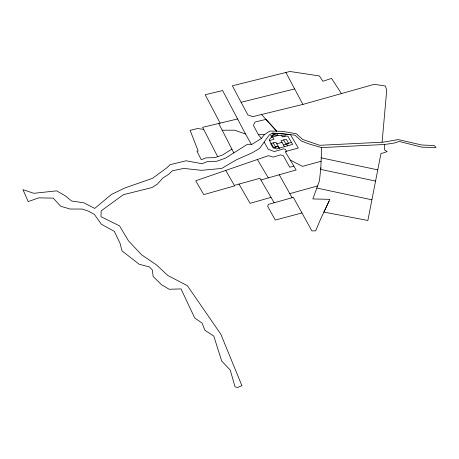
<?xml version="1.0" encoding="UTF-8"?>
<svg xmlns="http://www.w3.org/2000/svg" width="459" height="459" viewBox="0 0 459 459"><rect width="100%" height="100%" fill="white"/><g stroke="black" fill="none" stroke-linecap="round" stroke-linejoin="round"><path stroke-width="0.69" d="M384.481 144.493L384.527 149.921L387.218 151.59L380.936 153.679L367.866 220.475L323.899 212.092L329.866 199.344L312.849 198.948L319.453 180.783L320.852 167.696L321.61 147.58L309.464 144.103L301.408 141.045L294.994 135.204L280.174 133.414L272.353 133.15L269.313 134.912L259.593 148.429L252.301 152.755L236.465 159.772L221.663 168.447L201.495 170.323L183.749 168.424L172.309 170.8L168.809 174.202L162.802 178.086L157.443 184.065L151.946 187.57L123.414 194.679L101.158 210.853L100.963 216.7L119.564 225.868L128.48 240.832L141.544 254.762L156.439 264.883L167.828 275.492L187.341 285.67L220.802 334.141L241.91 385.698L237.269 387.522L235.025 386.794L230.24 370.034L221.703 361.049L213.791 336.086L204.921 330.291L202.08 323.107L194.691 317.926L181.035 288.906L169.182 289.273L161.453 284.66L153.174 276.484L152.325 269.926L149.462 266.926L139.226 264.281L122.037 250.907L119.954 243.035L114.302 231.33L101.336 224.216L94.376 214.382L88.139 210.991L82.127 209.046L70.187 209.04L60.726 206.275L53.204 198.133L38.791 197.84L28.2 201.587L22.95 189.63L33.84 193.314L56.641 190.846L65.017 195.62L71.587 201.008L83.997 202.844L94.72 208.42L111.365 194.501L125.152 187.851L152.44 178.367L166.806 167.856L170.123 164.661L186.165 160.776L202.046 163.731L207.697 161.499L216.677 161.258L225.426 158.166L247.435 144.304L252.002 144.292L261.28 138.543L264.395 134.63L269.777 131.05L282.124 131.314L296.21 133.701L302.751 139.507L319.774 145.296L383.477 142.152L398.246 139.582L421.838 145.01L434.168 145.514L436.05 147.494L421.999 147.178L399.129 141.441L394.057 143.082L384.481 144.493L321.61 147.58M382.1 142.221L386.696 90.463L385.457 86.005L374.303 84.307L302.917 104.417L252.697 116.672L247.826 114.87L232.334 85.81L289.939 71.478L319.412 75.959L322.861 81.272L331.559 78.409L341.421 93.573M320.852 167.696L320.669 169.388L375.577 181.081M329.023 201.317L320.732 218.759L315.706 230.774L311.919 230.929L293.358 197.393L268.515 204.341L267.626 206.263L275.28 220.05L301.97 212.953M231.91 149.129L222.661 154.953L215.105 157.621L206.034 157.862L201.312 159.726L196.934 151.212L198.162 151.04L190.106 130.322L197.536 128.543L203.676 129.386M270.999 197.353L250.057 203.326L239.001 184.088L234.348 185.384M260.919 179.98L296.135 169.968L285.223 151.608L298.298 148.056L290.449 134.59L272.353 133.15M269.536 140.523L274.006 139.261L272.227 136.208M285.509 136.013L282.337 136.908L281.637 135.703M276.788 143.822L281.998 142.353M273.57 147.454L278.045 146.191L279.204 148.182M291.482 142.399L286.376 143.839L287.535 145.83M278.338 146.484L273.134 147.953L270.609 143.621L275.813 142.152L279.313 148.154M283.547 145.015L288.757 143.547L286.232 139.215L281.023 140.683L284.517 146.685M239.001 184.088L259.932 178.281L274.138 202.758M289.772 193.641L317.576 185.947M321.093 161.264L302.515 166.359L290.226 160.036M293.863 166.147L289.767 167.219L283.369 155.762L280.587 154.878L273.3 157.098L268.469 155.676L195.718 180.777L203.762 194.61L234.641 185.889L225.742 170.421M241.118 102.288L294.661 88.926M237.59 118.956L202.614 127.327L217.709 156.703M261.527 114.52L276.714 131.199L265.956 119.38L255.009 122.054L253.454 125.433L258.394 134.705L264.395 134.63M222.196 130.224L234.543 130.195L245.508 133.982L251.302 144.292M321.22 157.856L377.768 169.876M316.813 188.041L371.91 199.808M258.394 134.705L261.349 138.457M257.384 159.502L268.331 177.874M286.531 151.258L285.372 149.313L283.587 148.865L274.339 151.55L268.234 149.273L264.177 142.055M283.628 139.949L286.152 144.281M273.214 142.887L275.739 147.219M279.273 174.764L292.05 197.726M285.888 72.476L302.917 104.417M245.508 133.982L222.626 90.555L205.19 94.726L220.154 123.132M218.725 123.471L233.832 152.87M273.237 135.038L269.112 139.8L273.88 147.982L276.479 148.951L292.641 144.39L287.873 136.203L273.237 135.038M276.984 133.753L270.735 135.514L271.745 137.247L277.993 135.485L276.984 133.753"/></g></svg>
